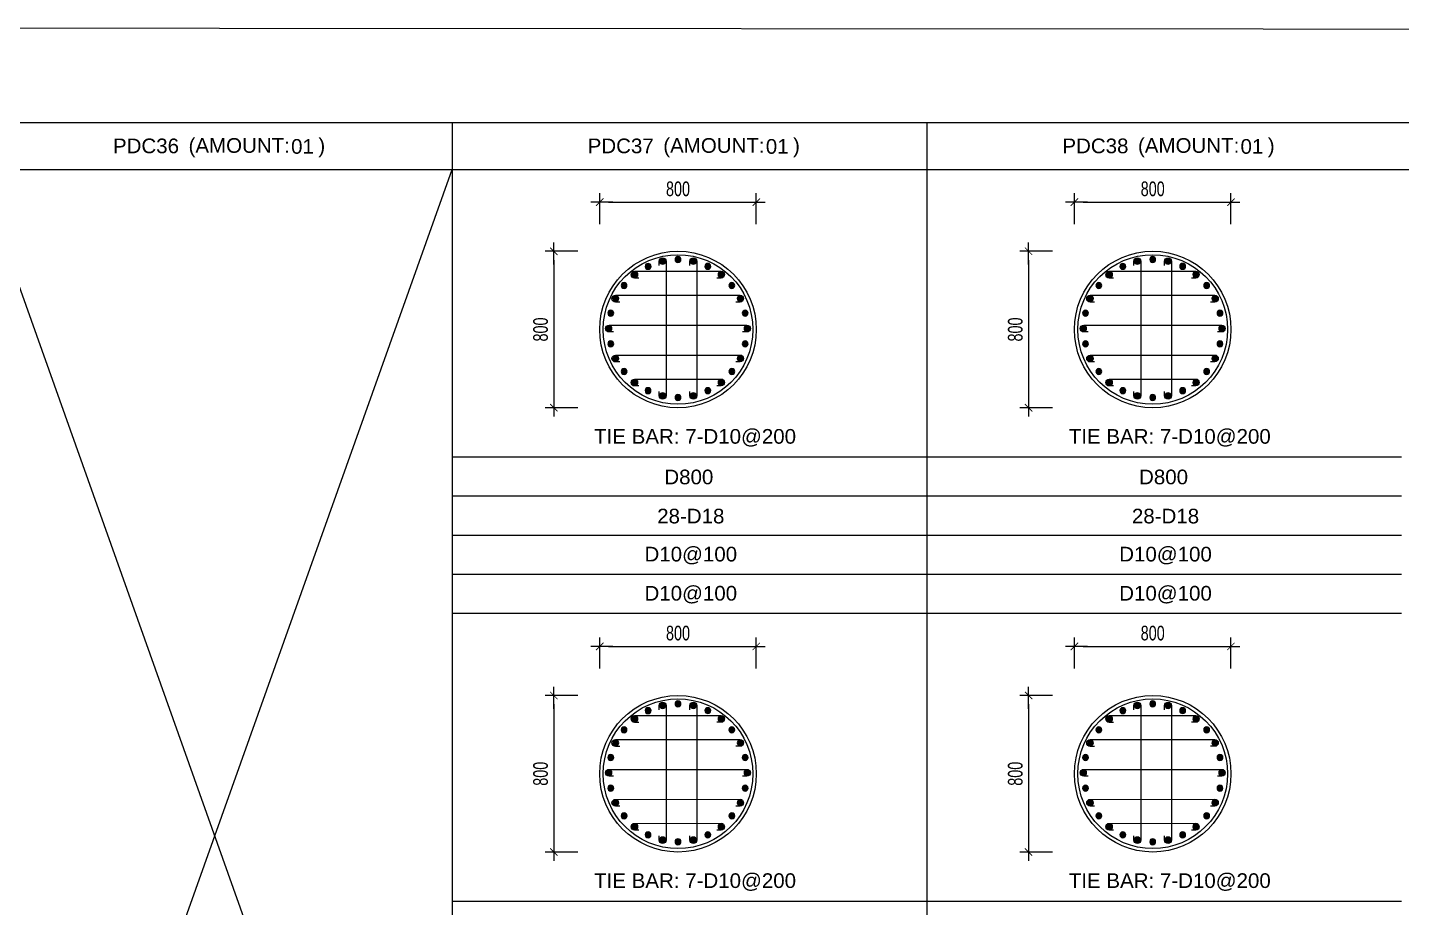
# Model space of a CAD drawing. Header units: millimetres. Extents: x 49323 to 538172, y -39336 to 181761.
# Drawn here: x 269154 to 276176, y 80591 to 85089 of the extents above; entities that cross this region are included whole.
import ezdxf
from ezdxf.enums import TextEntityAlignment as Align

# ---------------------------------------------------------------- set-up
doc = ezdxf.new("R2010")
doc.units = ezdxf.units.MM
doc.linetypes.add('CENTER2', pattern=[1.125, 0.75, -0.125, 0.125, -0.125])
doc.layers.get('Defpoints').update_dxf_attribs({"color": 151, "lineweight": 9})
for name, color, linetype in [('2', 2, 'Continuous'), ('A-ANNO-LEAD', 4, 'Continuous'), ('CEN', 1, 'CENTER2'), ('STL', 3, 'Continuous'), ('TIT1', 3, 'Continuous')]:
    doc.layers.add(name, color=color, linetype=linetype)
doc.layers.add('NDC_S_CONTINUOUS', color=3, linetype='Continuous', lineweight=20)
doc.layers.add('NDC_S_DIM', color=1, linetype='Continuous', lineweight=15)
doc.styles.add('NDC_ARIAL', font='arial.ttf', dxfattribs={"width": 0.85})
doc.styles.add('NDC_DIM', font='', dxfattribs={"width": 0.75})
doc.styles.get('NDC_DIM').set_extended_font_data('Dotum')
doc.dimstyles.new('NDC_dim_30', dxfattribs={"dimscale": 30, "dimtxt": 2.5, "dimasz": 1.5, "dimexe": 1.5, "dimexo": 2.5, "dimgap": 1, "dimtad": 1, "dimdec": 0, "dimzin": 0, "dimdsep": 46, "dimtxsty": 'NDC_DIM', "dimblk": 'DIMMARK', "dimcen": 0.09, "dimdle": 1.2, "dimclrd": 1, "dimclre": 1, "dimclrt": 3, "dimadec": 0, "dimazin": 0, "dimtfac": 1, "dimtdec": 0, "dimtix": 1, "dimtofl": 0, "dimtmove": 0, "dimatfit": 3, "dimfxl": 8, "dimfxlon": 1, "dimtolj": 1, "dimtzin": 0, "dimarcsym": 0})

# ---------------------------------------------------------------- blocks, each defined once
blk = doc.blocks.new('DÁDAS')
at = {"layer": 'TIT1', "color": 2, "style": 'NDC_ARIAL'}
blk.add_text('(AMOUNT:     )', height=75, dxfattribs=at).set_placement((-42061.2, 55767.2), align=Align.MIDDLE)
blk = doc.blocks.new('DIMMARK')
at = {"layer": 'NDC_S_DIM', "color": 1}
blk.add_line((-1.5, 0), (1, 0), dxfattribs=at)
at = {"layer": 'NDC_S_DIM', "color": 2, "const_width": 0.1}
blk.add_lwpolyline([(-0.42, -0.42), (0.42, 0.42)], dxfattribs=at)
blk = doc.blocks.new('*D1208')
at = {"layer": 'Defpoints', "color": 0, "ltscale": 40, "transparency": 16777216}
for p in [(272878.3, 81925.7), (272078.3, 81737.5), (272878.3, 81737.5)]:
    blk.add_point(p, dxfattribs=at)
at = {"layer": 'NDC_S_DIM', "color": 1, "lineweight": -2, "ltscale": 40, "transparency": 16777216}
for p, q in [((272078.3, 81812.5), (272078.3, 81970.7)), ((272878.3, 81812.5), (272878.3, 81970.7)), ((272123.3, 81925.7), (272833.3, 81925.7))]:
    blk.add_line(p, q, dxfattribs=at)
at = {"layer": 'NDC_S_DIM', "color": 1, "lineweight": -2, "ltscale": 40, "transparency": 16777216, "xscale": 45, "yscale": 45, "zscale": 45, "rotation": 180}
blk.add_blockref('DIMMARK', (272078.3, 81925.7), dxfattribs=at)
at = {"layer": 'NDC_S_DIM', "color": 1, "lineweight": -2, "ltscale": 40, "transparency": 16777216, "xscale": 45, "yscale": 45, "zscale": 45}
blk.add_blockref('DIMMARK', (272878.3, 81925.7), dxfattribs=at)
at = {"layer": 'NDC_S_DIM', "color": 3, "ltscale": 40, "transparency": 16777216, "insert": (272478.3, 81993.2), "char_height": 75, "attachment_point": 5, "style": 'NDC_DIM'}
blk.add_mtext('\\A1;800', dxfattribs=at)
blk = doc.blocks.new('*D1209')
at = {"layer": 'Defpoints', "color": 0, "ltscale": 40, "transparency": 16777216}
for p in [(272041.1, 81674.6), (271843.8, 80874.6), (272041.1, 80874.6)]:
    blk.add_point(p, dxfattribs=at)
at = {"layer": 'NDC_S_DIM', "color": 1, "lineweight": -2, "ltscale": 40, "transparency": 16777216}
for p, q in [((271966.1, 81674.6), (271798.8, 81674.6)), ((271843.8, 81629.6), (271843.8, 80919.6)), ((271966.1, 80874.6), (271798.8, 80874.6))]:
    blk.add_line(p, q, dxfattribs=at)
at = {"layer": 'NDC_S_DIM', "color": 1, "lineweight": -2, "ltscale": 40, "transparency": 16777216, "xscale": 45, "yscale": 45, "zscale": 45}
for p, rotation in [((271843.8, 81674.6), 90), ((271843.8, 80874.6), 270)]:
    blk.add_blockref('DIMMARK', p, dxfattribs=dict(at, rotation=rotation))
at = {"layer": 'NDC_S_DIM', "color": 3, "ltscale": 40, "transparency": 16777216, "insert": (271776.2, 81274.6), "char_height": 75, "attachment_point": 5, "rotation": 90, "style": 'NDC_DIM'}
blk.add_mtext('\\A1;800', dxfattribs=at)
blk = doc.blocks.new('8')
at = {"layer": '2'}
blk.add_hatch(color=256, dxfattribs=at).paths.add_polyline_path([(20, 0, 0.386127), (1.9, 19.9), (-1.9, 19.9, 0.386127), (-20, 0, 1)])
blk.add_circle((0, 0), 20, dxfattribs=at)
blk = doc.blocks.new('5')
at = {"layer": 'CEN', "rotation": 180}
blk.add_blockref('8', (0, 0), dxfattribs=at)
blk = doc.blocks.new('*U1063')
at = {"layer": 'STL', "xscale": -0.75, "yscale": 0.75, "zscale": 0.75, "rotation": 292.5000000000001}
blk.add_blockref('5', (0, 0), dxfattribs=at)
blk = doc.blocks.new('*U1062')
at = {"layer": 'NDC_S_DIM', "color": 0, "linetype": 'ByBlock', "lineweight": -2, "transparency": 16777216}
for p, rotation in [((-25448.4, 37973.7), 269.9999999999987), ((-25669.3, 37900), 308.571428571427), ((-25601.8, 37941), 295.7142857142843), ((-25527, 37966), 282.8571428571415), ((-25370.1, 37963.8), 257.1428571428559), ((-25296, 37936.7), 244.2857142857131), ((-25229.7, 37893.7), 231.4285714285703), ((-25725.9, 37844.9), 321.4285714285699), ((-25174.7, 37837.1), 218.5714285714274), ((-25768.8, 37778.7), 334.2857142857127), ((-25133.6, 37769.7), 205.7142857142847), ((-25796, 37704.6), 347.1428571428555), ((-25108.6, 37694.8), 192.8571428571419), ((-25798.2, 37547.7), 12.8571428571428), ((-25100.9, 37616.2), 180), ((-25773.2, 37472.8), 25.71428571428561), ((-25110.9, 37537.9), 167.1428571428563), ((-25732.1, 37405.4), 38.57142857142841), ((-25138, 37463.8), 154.2857142857135), ((-25677.1, 37348.8), 51.42857142857117), ((-25237.5, 37342.5), 128.5714285714279), ((-25180.9, 37397.6), 141.4285714285707), ((-25610.9, 37305.8), 64.28571428571395), ((-25536.7, 37278.7), 77.14285714285676), ((-25458.4, 37268.7), 89.99999999999955), ((-25379.8, 37276.5), 102.8571428571423), ((-25305, 37301.5), 115.7142857142852)]:
    blk.add_blockref('*U1063', p, dxfattribs=dict(at, rotation=rotation))
blk.add_blockref('*U1063', (-25805.9, 37626.2), dxfattribs=at)
blk = doc.blocks.new('*D1210')
at = {"layer": 'Defpoints', "color": 0, "ltscale": 40, "transparency": 16777216}
for p in [(272878.3, 84196.7), (272078.3, 84008.5), (272878.3, 84008.5)]:
    blk.add_point(p, dxfattribs=at)
at = {"layer": 'NDC_S_DIM', "color": 1, "lineweight": -2, "ltscale": 40, "transparency": 16777216}
for p, q in [((272078.3, 84083.5), (272078.3, 84241.7)), ((272123.3, 84196.7), (272833.3, 84196.7)), ((272878.3, 84083.5), (272878.3, 84241.7))]:
    blk.add_line(p, q, dxfattribs=at)
at = {"layer": 'NDC_S_DIM', "color": 1, "lineweight": -2, "ltscale": 40, "transparency": 16777216, "xscale": 45, "yscale": 45, "zscale": 45, "rotation": 180}
blk.add_blockref('DIMMARK', (272078.3, 84196.7), dxfattribs=at)
at = {"layer": 'NDC_S_DIM', "color": 1, "lineweight": -2, "ltscale": 40, "transparency": 16777216, "xscale": 45, "yscale": 45, "zscale": 45}
blk.add_blockref('DIMMARK', (272878.3, 84196.7), dxfattribs=at)
at = {"layer": 'NDC_S_DIM', "color": 3, "ltscale": 40, "transparency": 16777216, "insert": (272478.3, 84264.2), "char_height": 75, "attachment_point": 5, "style": 'NDC_DIM'}
blk.add_mtext('\\A1;800', dxfattribs=at)
blk = doc.blocks.new('*D1211')
at = {"layer": 'Defpoints', "color": 0, "ltscale": 40, "transparency": 16777216}
for p in [(272041.1, 83945.6), (271843.8, 83145.6), (272041.1, 83145.6)]:
    blk.add_point(p, dxfattribs=at)
at = {"layer": 'NDC_S_DIM', "color": 1, "lineweight": -2, "ltscale": 40, "transparency": 16777216}
for p, q in [((271966.1, 83945.6), (271798.8, 83945.6)), ((271843.8, 83900.6), (271843.8, 83190.6)), ((271966.1, 83145.6), (271798.8, 83145.6))]:
    blk.add_line(p, q, dxfattribs=at)
at = {"layer": 'NDC_S_DIM', "color": 1, "lineweight": -2, "ltscale": 40, "transparency": 16777216, "xscale": 45, "yscale": 45, "zscale": 45}
for p, rotation in [((271843.8, 83945.6), 90), ((271843.8, 83145.6), 270)]:
    blk.add_blockref('DIMMARK', p, dxfattribs=dict(at, rotation=rotation))
at = {"layer": 'NDC_S_DIM', "color": 3, "ltscale": 40, "transparency": 16777216, "insert": (271776.2, 83545.6), "char_height": 75, "attachment_point": 5, "rotation": 90, "style": 'NDC_DIM'}
blk.add_mtext('\\A1;800', dxfattribs=at)
blk = doc.blocks.new('*U1065')
at = {"layer": 'STL', "xscale": -0.75, "yscale": 0.75, "zscale": 0.75, "rotation": 292.5000000000001}
blk.add_blockref('5', (0, 0), dxfattribs=at)
blk = doc.blocks.new('*U1064')
at = {"layer": 'NDC_S_DIM', "color": 0, "linetype": 'ByBlock', "lineweight": -2, "transparency": 16777216}
for p, rotation in [((-25448.4, 37973.7), 269.9999999999987), ((-25669.3, 37900), 308.571428571427), ((-25601.8, 37941), 295.7142857142843), ((-25527, 37966), 282.8571428571415), ((-25370.1, 37963.8), 257.1428571428559), ((-25296, 37936.7), 244.2857142857131), ((-25229.7, 37893.7), 231.4285714285703), ((-25725.9, 37844.9), 321.4285714285699), ((-25174.7, 37837.1), 218.5714285714274), ((-25768.8, 37778.7), 334.2857142857127), ((-25133.6, 37769.7), 205.7142857142847), ((-25796, 37704.6), 347.1428571428555), ((-25108.6, 37694.8), 192.8571428571419), ((-25798.2, 37547.7), 12.8571428571428), ((-25100.9, 37616.2), 180), ((-25773.2, 37472.8), 25.71428571428561), ((-25110.9, 37537.9), 167.1428571428563), ((-25732.1, 37405.4), 38.57142857142841), ((-25138, 37463.8), 154.2857142857135), ((-25677.1, 37348.8), 51.42857142857117), ((-25237.5, 37342.5), 128.5714285714279), ((-25180.9, 37397.6), 141.4285714285707), ((-25610.9, 37305.8), 64.28571428571395), ((-25536.7, 37278.7), 77.14285714285676), ((-25458.4, 37268.7), 89.99999999999955), ((-25379.8, 37276.5), 102.8571428571423), ((-25305, 37301.5), 115.7142857142852)]:
    blk.add_blockref('*U1065', p, dxfattribs=dict(at, rotation=rotation))
blk.add_blockref('*U1065', (-25805.9, 37626.2), dxfattribs=at)
blk = doc.blocks.new('*D1216')
at = {"layer": 'Defpoints', "color": 0, "ltscale": 40, "transparency": 16777216}
for p in [(275304.4, 81925.7), (274504.4, 81737.5), (275304.4, 81737.5)]:
    blk.add_point(p, dxfattribs=at)
at = {"layer": 'NDC_S_DIM', "color": 1, "lineweight": -2, "ltscale": 40, "transparency": 16777216}
for p, q in [((274504.4, 81812.5), (274504.4, 81970.7)), ((275304.4, 81812.5), (275304.4, 81970.7)), ((274549.4, 81925.7), (275259.4, 81925.7))]:
    blk.add_line(p, q, dxfattribs=at)
at = {"layer": 'NDC_S_DIM', "color": 1, "lineweight": -2, "ltscale": 40, "transparency": 16777216, "xscale": 45, "yscale": 45, "zscale": 45, "rotation": 180}
blk.add_blockref('DIMMARK', (274504.4, 81925.7), dxfattribs=at)
at = {"layer": 'NDC_S_DIM', "color": 1, "lineweight": -2, "ltscale": 40, "transparency": 16777216, "xscale": 45, "yscale": 45, "zscale": 45}
blk.add_blockref('DIMMARK', (275304.4, 81925.7), dxfattribs=at)
at = {"layer": 'NDC_S_DIM', "color": 3, "ltscale": 40, "transparency": 16777216, "insert": (274904.4, 81993.2), "char_height": 75, "attachment_point": 5, "style": 'NDC_DIM'}
blk.add_mtext('\\A1;800', dxfattribs=at)
blk = doc.blocks.new('*D1217')
at = {"layer": 'Defpoints', "color": 0, "ltscale": 40, "transparency": 16777216}
for p in [(274467.2, 81674.6), (274269.9, 80874.6), (274467.2, 80874.6)]:
    blk.add_point(p, dxfattribs=at)
at = {"layer": 'NDC_S_DIM', "color": 1, "lineweight": -2, "ltscale": 40, "transparency": 16777216}
for p, q in [((274392.2, 81674.6), (274224.9, 81674.6)), ((274269.9, 81629.6), (274269.9, 80919.6)), ((274392.2, 80874.6), (274224.9, 80874.6))]:
    blk.add_line(p, q, dxfattribs=at)
at = {"layer": 'NDC_S_DIM', "color": 1, "lineweight": -2, "ltscale": 40, "transparency": 16777216, "xscale": 45, "yscale": 45, "zscale": 45}
for p, rotation in [((274269.9, 81674.6), 90), ((274269.9, 80874.6), 270)]:
    blk.add_blockref('DIMMARK', p, dxfattribs=dict(at, rotation=rotation))
at = {"layer": 'NDC_S_DIM', "color": 3, "ltscale": 40, "transparency": 16777216, "insert": (274202.3, 81274.6), "char_height": 75, "attachment_point": 5, "rotation": 90, "style": 'NDC_DIM'}
blk.add_mtext('\\A1;800', dxfattribs=at)
blk = doc.blocks.new('*U1035')
at = {"layer": 'STL', "xscale": -0.75, "yscale": 0.75, "zscale": 0.75, "rotation": 292.5000000000001}
blk.add_blockref('5', (0, 0), dxfattribs=at)
blk = doc.blocks.new('*U1034')
at = {"layer": 'NDC_S_DIM', "color": 0, "linetype": 'ByBlock', "lineweight": -2, "transparency": 16777216}
for p, rotation in [((-25448.4, 37973.7), 269.9999999999987), ((-25669.3, 37900), 308.571428571427), ((-25601.8, 37941), 295.7142857142843), ((-25527, 37966), 282.8571428571415), ((-25370.1, 37963.8), 257.1428571428559), ((-25296, 37936.7), 244.2857142857131), ((-25229.7, 37893.7), 231.4285714285703), ((-25725.9, 37844.9), 321.4285714285699), ((-25174.7, 37837.1), 218.5714285714274), ((-25768.8, 37778.7), 334.2857142857127), ((-25133.6, 37769.7), 205.7142857142847), ((-25796, 37704.6), 347.1428571428555), ((-25108.6, 37694.8), 192.8571428571419), ((-25798.2, 37547.7), 12.8571428571428), ((-25100.9, 37616.2), 180), ((-25773.2, 37472.8), 25.71428571428561), ((-25110.9, 37537.9), 167.1428571428563), ((-25732.1, 37405.4), 38.57142857142841), ((-25138, 37463.8), 154.2857142857135), ((-25677.1, 37348.8), 51.42857142857117), ((-25237.5, 37342.5), 128.5714285714279), ((-25180.9, 37397.6), 141.4285714285707), ((-25610.9, 37305.8), 64.28571428571395), ((-25536.7, 37278.7), 77.14285714285676), ((-25458.4, 37268.7), 89.99999999999955), ((-25379.8, 37276.5), 102.8571428571423), ((-25305, 37301.5), 115.7142857142852)]:
    blk.add_blockref('*U1035', p, dxfattribs=dict(at, rotation=rotation))
blk.add_blockref('*U1035', (-25805.9, 37626.2), dxfattribs=at)
blk = doc.blocks.new('*D1218')
at = {"layer": 'Defpoints', "color": 0, "ltscale": 40, "transparency": 16777216}
for p in [(275304.4, 84196.7), (274504.4, 84008.5), (275304.4, 84008.5)]:
    blk.add_point(p, dxfattribs=at)
at = {"layer": 'NDC_S_DIM', "color": 1, "lineweight": -2, "ltscale": 40, "transparency": 16777216}
for p, q in [((274504.4, 84083.5), (274504.4, 84241.7)), ((274549.4, 84196.7), (275259.4, 84196.7)), ((275304.4, 84083.5), (275304.4, 84241.7))]:
    blk.add_line(p, q, dxfattribs=at)
at = {"layer": 'NDC_S_DIM', "color": 1, "lineweight": -2, "ltscale": 40, "transparency": 16777216, "xscale": 45, "yscale": 45, "zscale": 45, "rotation": 180}
blk.add_blockref('DIMMARK', (274504.4, 84196.7), dxfattribs=at)
at = {"layer": 'NDC_S_DIM', "color": 1, "lineweight": -2, "ltscale": 40, "transparency": 16777216, "xscale": 45, "yscale": 45, "zscale": 45}
blk.add_blockref('DIMMARK', (275304.4, 84196.7), dxfattribs=at)
at = {"layer": 'NDC_S_DIM', "color": 3, "ltscale": 40, "transparency": 16777216, "insert": (274904.4, 84264.2), "char_height": 75, "attachment_point": 5, "style": 'NDC_DIM'}
blk.add_mtext('\\A1;800', dxfattribs=at)
blk = doc.blocks.new('*D1219')
at = {"layer": 'Defpoints', "color": 0, "ltscale": 40, "transparency": 16777216}
for p in [(274467.2, 83945.6), (274269.9, 83145.6), (274467.2, 83145.6)]:
    blk.add_point(p, dxfattribs=at)
at = {"layer": 'NDC_S_DIM', "color": 1, "lineweight": -2, "ltscale": 40, "transparency": 16777216}
for p, q in [((274392.2, 83945.6), (274224.9, 83945.6)), ((274269.9, 83900.6), (274269.9, 83190.6)), ((274392.2, 83145.6), (274224.9, 83145.6))]:
    blk.add_line(p, q, dxfattribs=at)
at = {"layer": 'NDC_S_DIM', "color": 1, "lineweight": -2, "ltscale": 40, "transparency": 16777216, "xscale": 45, "yscale": 45, "zscale": 45}
for p, rotation in [((274269.9, 83945.6), 90), ((274269.9, 83145.6), 270)]:
    blk.add_blockref('DIMMARK', p, dxfattribs=dict(at, rotation=rotation))
at = {"layer": 'NDC_S_DIM', "color": 3, "ltscale": 40, "transparency": 16777216, "insert": (274202.3, 83545.6), "char_height": 75, "attachment_point": 5, "rotation": 90, "style": 'NDC_DIM'}
blk.add_mtext('\\A1;800', dxfattribs=at)
blk = doc.blocks.new('*U1037')
at = {"layer": 'STL', "xscale": -0.75, "yscale": 0.75, "zscale": 0.75, "rotation": 292.5000000000001}
blk.add_blockref('5', (0, 0), dxfattribs=at)
blk = doc.blocks.new('*U1036')
at = {"layer": 'NDC_S_DIM', "color": 0, "linetype": 'ByBlock', "lineweight": -2, "transparency": 16777216}
for p, rotation in [((-25448.4, 37973.7), 269.9999999999987), ((-25669.3, 37900), 308.571428571427), ((-25601.8, 37941), 295.7142857142843), ((-25527, 37966), 282.8571428571415), ((-25370.1, 37963.8), 257.1428571428559), ((-25296, 37936.7), 244.2857142857131), ((-25229.7, 37893.7), 231.4285714285703), ((-25725.9, 37844.9), 321.4285714285699), ((-25174.7, 37837.1), 218.5714285714274), ((-25768.8, 37778.7), 334.2857142857127), ((-25133.6, 37769.7), 205.7142857142847), ((-25796, 37704.6), 347.1428571428555), ((-25108.6, 37694.8), 192.8571428571419), ((-25798.2, 37547.7), 12.8571428571428), ((-25100.9, 37616.2), 180), ((-25773.2, 37472.8), 25.71428571428561), ((-25110.9, 37537.9), 167.1428571428563), ((-25732.1, 37405.4), 38.57142857142841), ((-25138, 37463.8), 154.2857142857135), ((-25677.1, 37348.8), 51.42857142857117), ((-25237.5, 37342.5), 128.5714285714279), ((-25180.9, 37397.6), 141.4285714285707), ((-25610.9, 37305.8), 64.28571428571395), ((-25536.7, 37278.7), 77.14285714285676), ((-25458.4, 37268.7), 89.99999999999955), ((-25379.8, 37276.5), 102.8571428571423), ((-25305, 37301.5), 115.7142857142852)]:
    blk.add_blockref('*U1037', p, dxfattribs=dict(at, rotation=rotation))
blk.add_blockref('*U1037', (-25805.9, 37626.2), dxfattribs=at)

msp = doc.modelspace()

# ---------------------------------------------------------------- linework, layer by layer
at = {"layer": '2', "elevation": 0}
for points in [[(272382.4, 83872.2), (272382.4, 83894.3, -1), (272417.4, 83894.3), (272417.4, 83206.9, -1), (272382.4, 83206.9), (272382.4, 83229.1)], [(272539.2, 83872.2), (272539.2, 83894.3, -1), (272574.3, 83894.3), (272574.3, 83206.9, -1), (272539.2, 83206.9), (272539.2, 83229.1)], [(274808.4, 83872.2), (274808.4, 83894.3, -1), (274843.5, 83894.3), (274843.5, 83206.9, -1), (274808.4, 83206.9), (274808.4, 83229.1)], [(274965.3, 83872.2), (274965.3, 83894.3, -1), (275000.4, 83894.3), (275000.4, 83206.9, -1), (274965.3, 83206.9), (274965.3, 83229.1)], [(272278.5, 83808.3), (272256.3, 83808.3, -1), (272256.3, 83843.3), (272698.1, 83843.8, -1), (272698.1, 83808.7), (272676, 83808.7)], [(274704.6, 83808.3), (274682.4, 83808.3, -1), (274682.4, 83843.3), (275124.2, 83843.8, -1), (275124.2, 83808.7), (275102.1, 83808.7)], [(272180.7, 83685.6), (272158.5, 83685.6, -1), (272158.5, 83720.6), (272795.9, 83721.1, -1), (272795.9, 83686.1), (272773.8, 83686.1)], [(274606.7, 83685.6), (274584.6, 83685.6, -1), (274584.6, 83720.6), (275222, 83721.1, -1), (275222, 83686.1), (275199.9, 83686.1)], [(272147.9, 83533.1), (272125.8, 83533.1, -1), (272125.8, 83568.1), (272830.8, 83568.1, -1), (272830.8, 83533.1), (272808.6, 83533.1)], [(274574, 83533.1), (274551.9, 83533.1, -1), (274551.9, 83568.1), (275256.9, 83568.1, -1), (275256.9, 83533.1), (275234.7, 83533.1)], [(272180.7, 83379.7), (272158.5, 83379.7, -1), (272158.5, 83414.7), (272795.9, 83415.2, -1), (272795.9, 83380.1), (272773.8, 83380.1)], [(274606.7, 83379.7), (274584.6, 83379.7, -1), (274584.6, 83414.7), (275222, 83415.2, -1), (275222, 83380.1), (275199.9, 83380.1)], [(272278.5, 83257), (272256.3, 83257, -1), (272256.3, 83292), (272698.1, 83292.5, -1), (272698.1, 83257.5), (272676, 83257.5)], [(274704.6, 83257), (274682.4, 83257, -1), (274682.4, 83292), (275124.2, 83292.5, -1), (275124.2, 83257.5), (275102.1, 83257.5)], [(272382.4, 81601.2), (272382.4, 81623.3, -1), (272417.4, 81623.3), (272417.4, 80935.9, -1), (272382.4, 80935.9), (272382.4, 80958.1)], [(272539.2, 81601.2), (272539.2, 81623.3, -1), (272574.3, 81623.3), (272574.3, 80935.9, -1), (272539.2, 80935.9), (272539.2, 80958.1)], [(274808.4, 81601.2), (274808.4, 81623.3, -1), (274843.5, 81623.3), (274843.5, 80935.9, -1), (274808.4, 80935.9), (274808.4, 80958.1)], [(274965.3, 81601.2), (274965.3, 81623.3, -1), (275000.4, 81623.3), (275000.4, 80935.9, -1), (274965.3, 80935.9), (274965.3, 80958.1)], [(272278.5, 81537.3), (272256.3, 81537.3, -1), (272256.3, 81572.3), (272698.1, 81572.8, -1), (272698.1, 81537.7), (272676, 81537.7)], [(274704.6, 81537.3), (274682.4, 81537.3, -1), (274682.4, 81572.3), (275124.2, 81572.8, -1), (275124.2, 81537.7), (275102.1, 81537.7)], [(272180.7, 81414.6), (272158.5, 81414.6, -1), (272158.5, 81449.6), (272795.9, 81450.1, -1), (272795.9, 81415.1), (272773.8, 81415.1)], [(274606.7, 81414.6), (274584.6, 81414.6, -1), (274584.6, 81449.6), (275222, 81450.1, -1), (275222, 81415.1), (275199.9, 81415.1)], [(272147.9, 81262.1), (272125.8, 81262.1, -1), (272125.8, 81297.1), (272830.8, 81297.1, -1), (272830.8, 81262.1), (272808.6, 81262.1)], [(274574, 81262.1), (274551.9, 81262.1, -1), (274551.9, 81297.1), (275256.9, 81297.1, -1), (275256.9, 81262.1), (275234.7, 81262.1)], [(272180.7, 81108.7), (272158.5, 81108.7, -1), (272158.5, 81143.7), (272795.9, 81144.2, -1), (272795.9, 81109.1), (272773.8, 81109.1)], [(274606.7, 81108.7), (274584.6, 81108.7, -1), (274584.6, 81143.7), (275222, 81144.2, -1), (275222, 81109.1), (275199.9, 81109.1)], [(272278.5, 80986), (272256.3, 80986, -1), (272256.3, 81021), (272698.1, 81021.5, -1), (272698.1, 80986.5), (272676, 80986.5)], [(274704.6, 80986), (274682.4, 80986, -1), (274682.4, 81021), (275124.2, 81021.5, -1), (275124.2, 80986.5), (275102.1, 80986.5)]]:
    msp.add_lwpolyline(points, format="xyb", dxfattribs=at)
at = {"layer": '2', "lineweight": -2, "ltscale": 1000}
for centre in [(272478.3, 83545.6), (274904.4, 83545.6), (272478.3, 81274.6), (274904.4, 81274.6)]:
    msp.add_circle(centre, 382.5, dxfattribs=at)
at = {"layer": 'A-ANNO-LEAD'}
msp.add_lwpolyline([(262133.7, 68469.5), (283468.6, 68456.3), (283468.6, 85076.3), (262133.7, 85089.5)], close=True, dxfattribs=at)
at = {"layer": 'NDC_S_CONTINUOUS', "ltscale": 70}
for centre in [(272478.3, 83545.6), (274904.4, 83545.6), (272478.3, 81274.6), (274904.4, 81274.6)]:
    msp.add_circle(centre, 400, dxfattribs=at)
at = {"layer": 'TIT1', "color": 2}
msp.add_line((262133.8, 84604.2), (283468.8, 84604.2), dxfattribs=at)
at = {"layer": 'TIT1'}
for p, q in [((271323.8, 84604.2), (271323.8, 68469.5)), ((273749.9, 84604.2), (273749.9, 68469.5)), ((262133.8, 84364.2), (283468.8, 84364.2)), ((276175.9, 82093.1), (271323.8, 82093.1))]:
    msp.add_line(p, q, dxfattribs=at)
at = {"layer": 'TIT1', "color": 8}
for p, q in [((268897.7, 77549.7), (271323.8, 84364.2)), ((268897.7, 84364.2), (271323.8, 77549.7)), ((276175.9, 82893.1), (271323.8, 82893.1)), ((276175.9, 82693.1), (271323.8, 82693.1)), ((276175.9, 82493.1), (271323.8, 82493.1)), ((276175.9, 82293.1), (271323.8, 82293.1)), ((276175.9, 80622.1), (271323.8, 80622.1))]:
    msp.add_line(p, q, dxfattribs=at)

# ---------------------------------------------------------------- block references
at = {"layer": 'NDC_S_DIM'}
for p in [(312387.3, 28709.8), (314813.4, 28709.8), (317239.5, 28709.8)]:
    msp.add_blockref('DÁDAS', p, dxfattribs=at)
at = {"layer": 'NDC_S_DIM', "rotation": 0.8126515942541631}
for name, p in [('*U1064', (298462.7, 46294.2)), ('*U1036', (300888.8, 46294.2)), ('*U1062', (298462.7, 44023.2)), ('*U1034', (300888.8, 44023.2))]:
    msp.add_blockref(name, p, dxfattribs=at)

# ---------------------------------------------------------------- texts
at = {"layer": 'TIT1', "color": 2, "style": 'NDC_ARIAL'}
for s, p in [('PDC36', (269759.4, 84484.2)), ('01', (270559.2, 84481.5)), ('PDC37', (272185.5, 84484.2)), ('01', (272985.3, 84481.5)), ('PDC38', (274611.6, 84484.2)), ('01', (275411.4, 84481.5))]:
    msp.add_text(s, height=75, dxfattribs=at).set_placement(p, align=Align.MIDDLE)
at = {"layer": 'TIT1', "style": 'NDC_ARIAL'}
for s, p in [('TIE BAR: 7-D10@200', (272565.5, 82993.7)), ('TIE BAR: 7-D10@200', (274991.6, 82993.7)), ('D800', (272533.7, 82791.8)), ('D800', (274959.8, 82791.8)), ('28-D18', (272543.7, 82591.8)), ('28-D18', (274969.8, 82591.8)), ('D10@100', (272543.7, 82391.8)), ('D10@100', (274969.8, 82391.8)), ('D10@100', (272543.7, 82191.8)), ('D10@100', (274969.8, 82191.8)), ('TIE BAR: 7-D10@200', (272565.5, 80722.7)), ('TIE BAR: 7-D10@200', (274991.6, 80722.7))]:
    msp.add_text(s, height=75, dxfattribs=at).set_placement(p, align=Align.MIDDLE)

# ---------------------------------------------------------------- dimensions: what is measured, and where the dimension line sits
at = {"layer": 'NDC_S_DIM', "ltscale": 40}
for base, p1, p2, picture, middle in [((272878.3, 84196.7), (272078.3, 84008.5), (272878.3, 84008.5), '*D1210', (272478.3, 84264.2)), ((275304.4, 84196.7), (274504.4, 84008.5), (275304.4, 84008.5), '*D1218', (274904.4, 84264.2)), ((272878.3, 81925.7), (272078.3, 81737.5), (272878.3, 81737.5), '*D1208', (272478.3, 81993.2)), ((275304.4, 81925.7), (274504.4, 81737.5), (275304.4, 81737.5), '*D1216', (274904.4, 81993.2))]:
    dim = msp.add_linear_dim(base=base, p1=p1, p2=p2, dimstyle='NDC_dim_30', dxfattribs=at)
    dim.commit()
    dim.dimension.update_dxf_attribs({"geometry": picture, "text_midpoint": middle})
for base, p1, p2, picture, middle in [((271843.8, 83145.6), (272041.1, 83945.6), (272041.1, 83145.6), '*D1211', (271776.2, 83545.6)), ((274269.9, 83145.6), (274467.2, 83945.6), (274467.2, 83145.6), '*D1219', (274202.3, 83545.6)), ((271843.8, 80874.6), (272041.1, 81674.6), (272041.1, 80874.6), '*D1209', (271776.2, 81274.6)), ((274269.9, 80874.6), (274467.2, 81674.6), (274467.2, 80874.6), '*D1217', (274202.3, 81274.6))]:
    dim = msp.add_linear_dim(base=base, p1=p1, p2=p2, angle=90, dimstyle='NDC_dim_30', dxfattribs=at)
    dim.commit()
    dim.dimension.update_dxf_attribs({"geometry": picture, "text_midpoint": middle})

doc.saveas('drawing.dxf')
